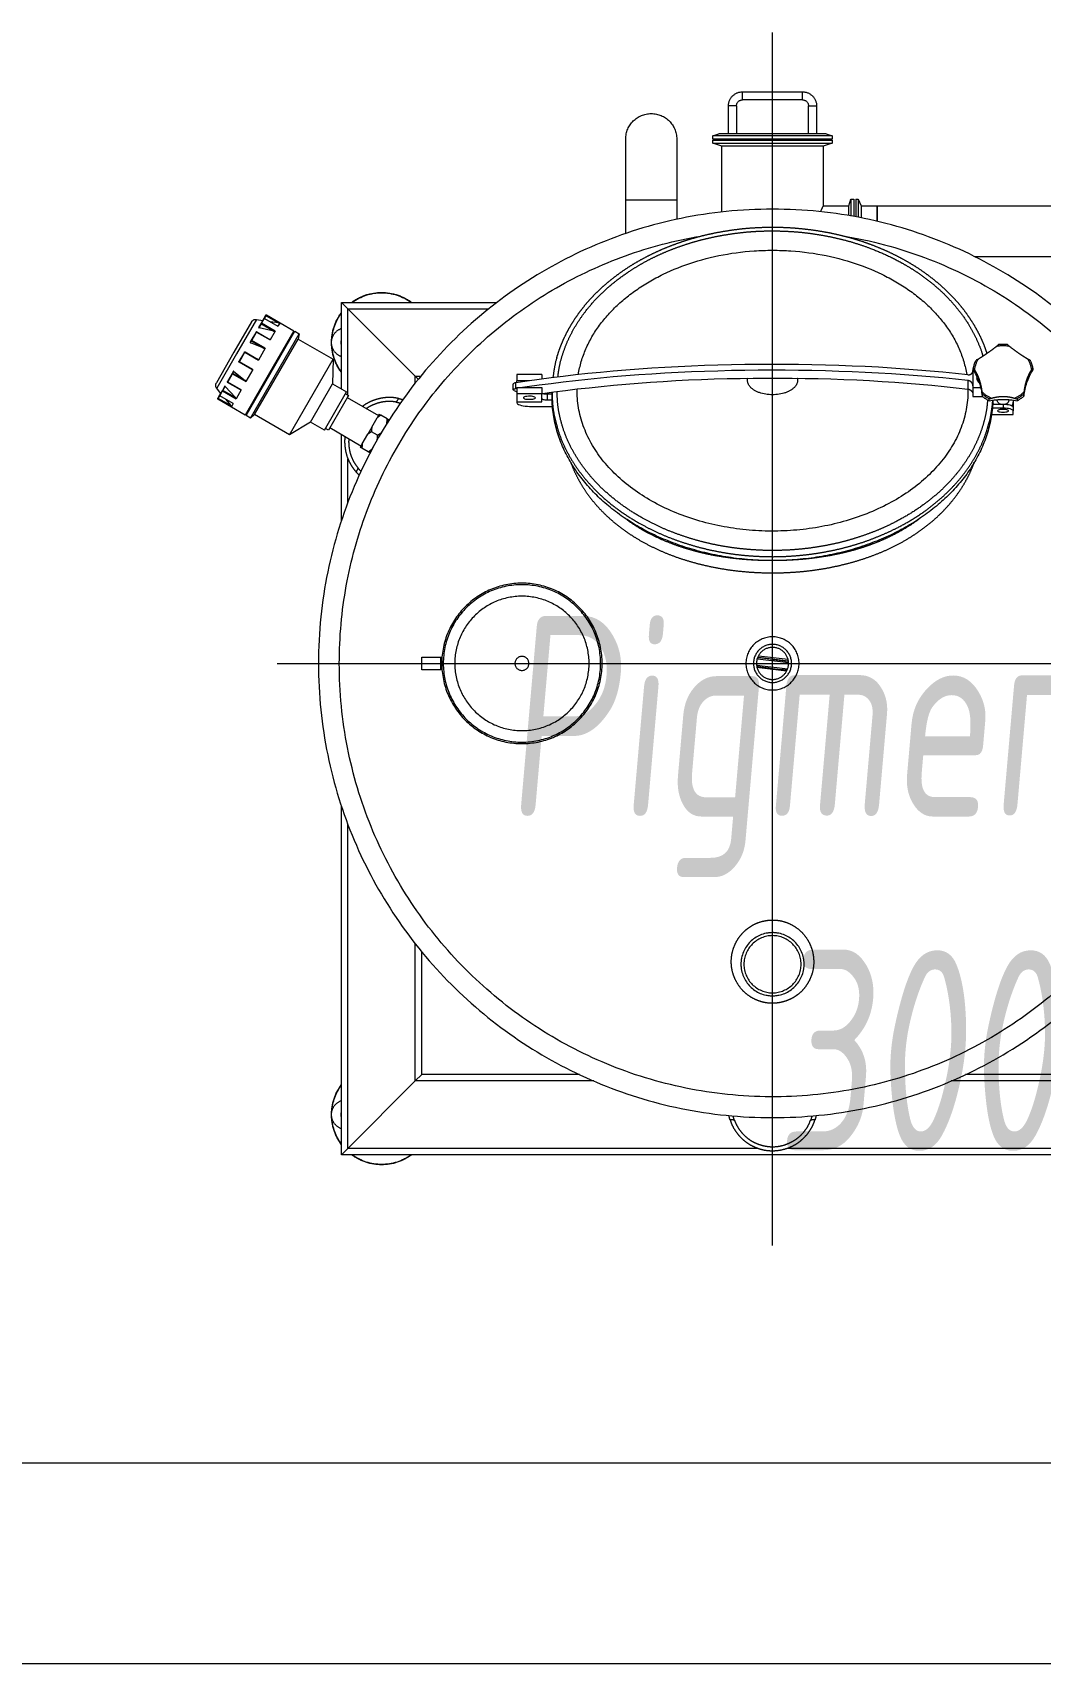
# Model space of a CAD drawing. Extents: x -681219 to -550379, y -242630 to -158199.
# Drawn here: x -640644 to -639638, y -208717 to -207090 of the extents above; entities that cross this region are included whole.
import ezdxf
from ezdxf.lldxf.tags import DXFTag

# ---------------------------------------------------------------- set-up
doc = ezdxf.new("R2010")
doc.units = 0
doc.header["$LTSCALE"] = 1000
doc.linetypes.add('DASHED2', pattern=[9.525, 6.35, -3.175])
doc.layers.get('0').update_dxf_attribs({"linetype": 'CONTINUOUS'})
for name, color, linetype, lineweight in [('famsun', 7, 'CONTINUOUS', 0), ('future', 4, 'DASHED2', 0), ('text1', 7, 'CONTINUOUS', 0)]:
    doc.layers.add(name, color=color, linetype=linetype, lineweight=lineweight)
doc.styles.add('ISOCP', font='isocp.shx', dxfattribs={"bigfont": 'gbcbig.shx'})
tags = doc.linetypes.add('CENTER2', pattern=[28.575, 19.05, -3.175, 3.175, -3.175]).pattern_tags.tags
tags[10:11] = [DXFTag(74, 4), DXFTag(75, 0), DXFTag(340, '0'), DXFTag(46, 0.0), DXFTag(50, 0.0), DXFTag(44, 0.0), DXFTag(45, 0.0)]
tags[8:9] = [DXFTag(74, 4), DXFTag(75, 0), DXFTag(340, '0'), DXFTag(46, 0.0), DXFTag(50, 0.0), DXFTag(44, 0.0), DXFTag(45, 0.0)]
tags[6:7] = [DXFTag(74, 4), DXFTag(75, 0), DXFTag(340, '0'), DXFTag(46, 0.0), DXFTag(50, 0.0), DXFTag(44, 0.0), DXFTag(45, 0.0)]
tags[4:5] = [DXFTag(74, 4), DXFTag(75, 0), DXFTag(340, '0'), DXFTag(46, 0.0), DXFTag(50, 0.0), DXFTag(44, 0.0), DXFTag(45, 0.0)]

# ---------------------------------------------------------------- blocks, each defined once
blk = doc.blocks.new('Coloring matter tank 300l-V')
at = {"color": 8, "linetype": 'CENTER2'}
for p, q in [((0, 580.4), (0, -629.1)), ((-494.1, 0), (886, 0))]:
    blk.add_line(p, q, dxfattribs=at)
for p, q in [((-430, 490), (-430, 142.5)), ((-430, 490), (-423.6, 483.6)), ((820, 490), (-430, 490)), ((-423.6, 483.6), (-430, 490)), ((-423.6, 483.6), (-356.4, 416.4)), ((-423.6, 483.6), (-423.6, 160.5)), ((-14.4, 483.6), (-423.6, 483.6)), ((813.6, 483.6), (14.4, 483.6)), ((-356.4, 416.4), (-350, 410)), ((-350, 410), (-356.4, 416.4)), ((-356.4, 416.4), (-356.4, 279.6)), ((-178.4, 416.4), (-356.4, 416.4)), ((-350, 410), (-350, 287.6)), ((-192.6, 410), (-350, 410)), ((746.4, 416.4), (178.4, 416.4)), ((345, 410), (192.6, 410)), ((-331, 6.4), (-350, 6.4)), ((-350, 6.4), (-350, -6.3)), ((-329.7, 6.4), (-331, 6.4)), ((-331, 6.4), (-331, -6.3)), ((-15.1, 2), (-15.9, 1.9)), ((-15.8, 2.9), (-14.1, 3.1)), ((14.1, 7.7), (-15.5, 4.2)), ((-12.7, 2.3), (-15.1, 2)), ((-14.1, 3.1), (-11.7, 3.5)), ((-10.2, 2.7), (-12.7, 2.3)), ((-11.7, 3.5), (-9, 3.8)), ((-7.4, 3), (-10.2, 2.7)), ((-9, 3.8), (-6.2, 4.2)), ((-4.6, 3.4), (-7.4, 3)), ((-6.2, 4.2), (-3.3, 4.5)), ((-1.7, 3.8), (-4.6, 3.4)), ((-3.3, 4.5), (-0.3, 4.9)), ((1.2, 4.1), (-1.7, 3.8)), ((-0.3, 4.9), (2.6, 5.3)), ((4.2, 4.5), (1.2, 4.1)), ((2.6, 5.3), (5.5, 5.6)), ((7, 4.8), (4.2, 4.5)), ((5.5, 5.6), (8.3, 5.9)), ((9.7, 5.1), (7, 4.8)), ((8.3, 5.9), (11, 6.2)), ((12.3, 5.4), (9.7, 5.1)), ((11, 6.2), (13.5, 6.5)), ((14.7, 5.6), (12.3, 5.4)), ((13.5, 6.5), (14.6, 6.6)), ((15, 5.6), (14.7, 5.6)), ((-350, -6.3), (-331, -6.3)), ((-331, -6.3), (-329.7, -6.3)), ((-15.3, -4.8), (-14.3, -4.6)), ((-13.1, -5.5), (-15, -5.8)), ((-14.9, -6), (-14.5, -6)), ((-14.5, -6), (-14, -6)), ((-14.3, -4.6), (-11.9, -4.3)), ((-14.1, -7.7), (15.5, -4.2)), ((15.5, -2.4), (-14, -6)), ((-10.6, -5.2), (-13.1, -5.5)), ((-11.9, -4.3), (-9.4, -4)), ((-8, -4.8), (-10.6, -5.2)), ((-9.4, -4), (-6.6, -3.6)), ((-5.2, -4.5), (-8, -4.8)), ((-6.6, -3.6), (-3.8, -3.2)), ((-2.3, -4.1), (-5.2, -4.5)), ((-3.8, -3.2), (-0.9, -2.9)), ((0.7, -3.7), (-2.3, -4.1)), ((-0.9, -2.9), (2, -2.5)), ((3.7, -3.4), (0.7, -3.7)), ((2, -2.5), (5, -2.2)), ((6.6, -3), (3.7, -3.4)), ((5, -2.2), (7.8, -1.9)), ((9.4, -2.7), (6.6, -3)), ((7.8, -1.9), (10.5, -1.6)), ((12.1, -2.4), (9.4, -2.7)), ((10.5, -1.6), (13.1, -1.3)), ((14.5, -2.2), (12.1, -2.4)), ((13.1, -1.3), (15.5, -1)), ((15.9, -2), (14.5, -2.2)), ((15.5, -1), (16, -1)), ((15.5, -2.4), (15.9, -2.3)), ((-430, -142.5), (-430, -228.1)), ((-423.6, -160.5), (-423.6, -204.1)), ((-403.5, -211), (-409.7, -214.6)), ((-401.8, -210), (-403.5, -211)), ((-403.5, -211), (-399.8, -213.6)), ((-401.8, -210), (-399.8, -213.6)), ((-410.6, -216.8), (-441.8, -234.8)), ((-409.3, -219.1), (-411.3, -215.5)), ((-409.3, -219.1), (-403.9, -228.5)), ((-400.5, -211.6), (-400.8, -211.8)), ((-394, -227.5), (-400.2, -231)), ((-394.4, -223), (-399.8, -213.6)), ((-394.4, -223), (-390.3, -230)), ((-394, -227.5), (-390.3, -230)), ((-482, -228.1), (-516.7, -248.1)), ((-460.9, -240.7), (-482, -228.1)), ((-482, -228.1), (-438.5, -303.4)), ((-447, -232.7), (-460.9, -240.7)), ((-460.9, -240.7), (-438.9, -278.8)), ((-447, -232.7), (-425, -270.8)), ((-443, -232.7), (-446, -234.4)), ((-423, -267.3), (-443, -232.7)), ((-400.2, -231), (-403.9, -228.5)), ((-399.8, -235.5), (-403.9, -228.5)), ((-399.8, -235.5), (-394.4, -244.9)), ((-384.5, -243.9), (-390.7, -247.5)), ((-384.9, -239.4), (-390.3, -230)), ((-384.9, -239.4), (-382.8, -243)), ((-383.8, -241.2), (-383.5, -241.1)), ((-526.1, -247.7), (-553.4, -263.5)), ((-553.2, -263.8), (-539.8, -256)), ((-540.6, -257.1), (-553, -264.3)), ((-538, -259.2), (-551.4, -266.9)), ((-538, -259.2), (-551.4, -267)), ((-545.7, -263.7), (-540.6, -257.1)), ((-538, -259.2), (-539.8, -256)), ((-501.9, -289.8), (-526.1, -247.7)), ((-520.9, -244.7), (-525.2, -247.2)), ((-525.2, -247.2), (-476.7, -331.3)), ((-524.2, -249), (-525.1, -249.5)), ((-516.7, -248.1), (-520.9, -244.7)), ((-520.9, -244.7), (-472.4, -328.8)), ((-516.7, -248.1), (-473.2, -323.4)), ((-424.3, -265.2), (-393.1, -247.2)), ((-390.7, -247.5), (-394.4, -244.9)), ((-392.3, -248.5), (-394.4, -244.9)), ((-392.3, -248.5), (-390.7, -247.5)), ((-255, -260), (-254.8, -259.4)), ((-255, -261), (-255, -260)), ((-254.8, -259.4), (-254.3, -258.8)), ((-254.3, -258.8), (-253.4, -258.3)), ((-253.4, -258.3), (-252.1, -257.8)), ((-252.1, -257.8), (-250.6, -257.3)), ((-250.6, -257.3), (-248.8, -256.9)), ((-248.8, -256.9), (-246.8, -256.6)), ((-246.8, -256.6), (-244.6, -256.4)), ((-244.6, -256.4), (-242.3, -256.2)), ((-242.3, -256.2), (-240, -256.2)), ((-240, -256.2), (-219.5, -256.2)), ((218.6, -248.1), (240, -248.1)), ((230, -254.6), (219.4, -254.6)), ((230, -258.2), (219.7, -258.2)), ((224.5, -252), (224.7, -251.6)), ((224.7, -252.4), (224.5, -252)), ((224.7, -251.6), (225.2, -251.3)), ((225.2, -252.7), (224.7, -252.4)), ((225.2, -251.3), (226.1, -251)), ((226.1, -253), (225.2, -252.7)), ((226.1, -251), (227.2, -250.8)), ((227.2, -253.2), (226.1, -253)), ((227.2, -250.8), (228.6, -250.6)), ((228.6, -253.4), (227.2, -253.2)), ((228.6, -250.6), (230, -250.6)), ((230, -253.4), (228.6, -253.4)), ((230, -250.6), (231.4, -250.6)), ((231.4, -253.4), (230, -253.4)), ((232, -254.5), (230, -254.6)), ((230, -258.2), (230, -254.6)), ((232, -258.1), (230, -258.2)), ((231.4, -250.6), (232.7, -250.8)), ((232.7, -253.2), (231.4, -253.4)), ((233.8, -254.4), (232, -254.5)), ((233.8, -258), (232, -258.1)), ((232.7, -250.8), (233.9, -251)), ((233.9, -253), (232.7, -253.2)), ((235.6, -254.1), (233.8, -254.4)), ((235.6, -257.8), (233.8, -258)), ((233.9, -251), (234.8, -251.3)), ((234.8, -252.7), (233.9, -253)), ((234.8, -251.3), (235.3, -251.6)), ((235.3, -252.4), (234.8, -252.7)), ((235.3, -251.6), (235.5, -252)), ((235.5, -252), (235.3, -252.4)), ((237.1, -253.8), (235.6, -254.1)), ((237.1, -257.4), (235.6, -257.8)), ((238.3, -253.4), (237.1, -253.8)), ((238.3, -257), (237.1, -257.4)), ((239.2, -253), (238.3, -253.4)), ((239.2, -256.6), (238.3, -257)), ((239.8, -252.5), (239.2, -253)), ((239.8, -256.1), (239.2, -256.6)), ((240, -252), (239.8, -252.5)), ((240, -255.6), (239.8, -256.1)), ((240, -248.1), (240, -252)), ((240, -255.6), (240, -252)), ((240, -262.6), (240, -255.6)), ((-550.6, -269.4), (-554.5, -274.4)), ((-534.7, -308.7), (-554.5, -274.4)), ((-553.4, -264.4), (-553.6, -264.2)), ((-553.4, -263.5), (-553.2, -263.8)), ((-551.6, -267.6), (-553.4, -264.4)), ((-553, -264.3), (-553.2, -263.8)), ((-553, -264.3), (-551.4, -266.9)), ((-548.9, -272.3), (-551.6, -267.6)), ((-551.4, -267), (-551.4, -266.9)), ((-551.4, -267), (-548.6, -271.7)), ((-548.8, -272.4), (-548.9, -272.3)), ((-546.5, -276.5), (-548.9, -272.3)), ((-548.7, -272.4), (-548.8, -272.4)), ((-548.8, -272.4), (-548.8, -272.4)), ((-548.6, -272.4), (-548.7, -272.4)), ((-548.6, -271.7), (-535.2, -264)), ((-548.3, -272.3), (-548.6, -271.7)), ((-548.5, -272.4), (-548.6, -272.4)), ((-548.4, -272.4), (-548.5, -272.4)), ((-548.5, -272.4), (-548.5, -272.4)), ((-548.3, -272.3), (-548.4, -272.4)), ((-535.9, -265.2), (-548.3, -272.3)), ((-548.3, -272.3), (-546, -276.3)), ((-546, -276.3), (-535.9, -265.2)), ((-530.7, -272.8), (-543.7, -280.3)), ((-530.1, -272.8), (-543.6, -280.5)), ((-530.1, -272.8), (-535.2, -264)), ((-438.9, -278.8), (-425, -270.8)), ((-430, -273.7), (-430, -360)), ((-426, -269.1), (-423, -267.3)), ((-423.6, -264.8), (-423.6, -266.3)), ((-423.6, -267.7), (-423.6, -353.6)), ((-258.6, -272.7), (-258.7, -273)), ((-258.7, -272.9), (-258.7, -278.7)), ((-258.7, -273), (-258.5, -273.3)), ((-258.4, -272.5), (-258.6, -272.7)), ((-258.5, -273.3), (-258.2, -273.5)), ((-257.9, -272.3), (-258.4, -272.5)), ((-258.2, -273.5), (-257.7, -273.7)), ((-257.9, -272.3), (-255, -271)), ((-257.7, -273.7), (-257, -273.9)), ((-257, -273.9), (-256.2, -274.1)), ((-256.2, -274.1), (-256.2, -279.9)), ((-255, -274.2), (-256.2, -274.1)), ((-255, -268.8), (-255, -261)), ((-255, -261), (-230, -261)), ((-230, -268.8), (-255, -268.8)), ((-255, -275.1), (-255, -268.8)), ((-255, -275.1), (-230, -275.1)), ((-244.7, -275.8), (-249.5, -275.1)), ((-248.5, -264.7), (-248.1, -264.4)), ((-248.5, -265.1), (-248.5, -264.7)), ((-248.1, -265.5), (-248.5, -265.1)), ((-248.1, -264.4), (-247.4, -264)), ((-247.4, -265.8), (-248.1, -265.5)), ((-247.4, -264), (-246.3, -263.7)), ((-246.3, -266.1), (-247.4, -265.8)), ((-246.3, -263.7), (-245.1, -263.5)), ((-245.1, -266.3), (-246.3, -266.1)), ((-245.1, -263.5), (-243.6, -263.4)), ((-243.6, -266.5), (-245.1, -266.3)), ((-232.9, -277.5), (-244.7, -275.8)), ((-243.6, -263.4), (-242.1, -263.4)), ((-242.1, -266.5), (-243.6, -266.5)), ((-242.1, -263.4), (-240.6, -263.5)), ((-240.6, -266.4), (-242.1, -266.5)), ((-240.6, -263.5), (-239.3, -263.6)), ((-239.3, -266.2), (-240.6, -266.4)), ((-239.3, -263.6), (-238.1, -263.9)), ((-238.1, -266), (-239.3, -266.2)), ((-238.1, -263.9), (-237.2, -264.2)), ((-237.2, -265.7), (-238.1, -266)), ((-237.2, -264.2), (-236.7, -264.5)), ((-236.7, -265.3), (-237.2, -265.7)), ((-236.7, -264.5), (-236.5, -264.9)), ((-236.5, -264.9), (-236.7, -265.3)), ((-230, -261), (-230, -268.8)), ((-229.9, -263.7), (-230, -263.9)), ((-230, -275.1), (-230, -268.8)), ((-230, -269), (-229.4, -269.1)), ((-229.6, -263.4), (-229.9, -263.7)), ((-229.2, -263.2), (-229.6, -263.4)), ((-229.4, -269.1), (-218.1, -270.7)), ((-228.5, -263), (-229.2, -263.2)), ((-227.8, -262.8), (-228.5, -263)), ((-226.9, -262.7), (-227.8, -262.8)), ((-226, -262.7), (-226.9, -262.7)), ((-225, -262.6), (-226, -262.7)), ((-219.9, -262.6), (-225, -262.6)), ((-225, -268.4), (-225, -262.6)), ((-220, -268.4), (-225, -268.4)), ((-220, -266.8), (-220, -270.4)), ((-218.1, -270.7), (-206.5, -272.2)), ((-206.5, -272.2), (-194.8, -273.7)), ((-194.8, -273.7), (-182.9, -275)), ((-182.9, -275), (-170.9, -276.3)), ((-170.9, -276.3), (-158.8, -277.5)), ((159, -277.4), (171.1, -276.3)), ((171.1, -276.3), (183.1, -275)), ((183.1, -275), (195, -273.6)), ((195, -282.1), (195, -273.6)), ((200, -266.3), (209.6, -266.3)), ((200, -274.8), (200, -266.3)), ((207.7, -274.8), (200, -274.8)), ((200, -276.7), (200, -274.8)), ((209.1, -268.8), (209.1, -266.7)), ((216, -261.9), (216, -264)), ((244, -264), (244, -261.9)), ((250.9, -266.7), (250.9, -268.8)), ((-537.4, -310.3), (-554.9, -279.9)), ((-543.8, -280.8), (-543.9, -280.8)), ((-543.9, -280.8), (-543.9, -280.9)), ((-543.9, -280.9), (-543.9, -281)), ((-539.1, -289.2), (-543.9, -281)), ((-543.9, -281), (-543.9, -281)), ((-543.7, -280.6), (-543.8, -280.7)), ((-543.8, -280.7), (-543.8, -280.8)), ((-543.6, -280.5), (-543.7, -280.3)), ((-543.6, -280.5), (-543.7, -280.6)), ((-543.7, -280.6), (-543.7, -280.6)), ((-543.6, -280.5), (-538.8, -288.8)), ((-539.1, -289.1), (-539.2, -289.1)), ((-539.2, -289.1), (-539.1, -289.2)), ((-539, -288.9), (-539.1, -289)), ((-539.1, -289), (-539.1, -289)), ((-539.1, -289), (-539.1, -289.1)), ((-538, -291.2), (-539.1, -289.2)), ((-538.9, -288.8), (-539, -288.9)), ((-539, -288.9), (-539, -288.9)), ((-538.8, -288.8), (-538.9, -288.8)), ((-538.8, -288.8), (-525.4, -281)), ((-538.5, -289.3), (-538.8, -288.8)), ((-526.1, -282.2), (-538.5, -289.3)), ((-538.5, -289.3), (-537.4, -291.3)), ((-537.4, -291.3), (-526.1, -282.2)), ((-518.5, -293), (-525.4, -281)), ((-477.6, -331.8), (-501.9, -289.8)), ((-438.5, -303.4), (-438.9, -278.8)), ((-423.6, -353.6), (-356.4, -286.4)), ((-356.4, -279.6), (-356.4, -286.4)), ((-356.4, -286.4), (-353.4, -283.4)), ((-353.4, -283.4), (-356.4, -286.4)), ((-356.4, -286.4), (-351, -286.4)), ((-258.7, -278.8), (-258.7, -278.7)), ((-258.5, -279), (-258.7, -278.8)), ((-258.2, -279.3), (-258.5, -279)), ((-257.7, -279.5), (-258.2, -279.3)), ((-257, -279.7), (-257.7, -279.5)), ((-256.2, -279.9), (-257, -279.7)), ((-244.7, -281.6), (-256.2, -279.9)), ((-255, -280), (-255, -281.9)), ((-242.9, -281.9), (-255, -281.9)), ((-255, -288.1), (-255, -281.9)), ((-230, -288.1), (-255, -288.1)), ((-232.9, -283.3), (-244.7, -281.6)), ((-220.9, -279), (-232.9, -277.5)), ((-220.9, -284.8), (-232.9, -283.3)), ((-230, -288.1), (-230, -283.6)), ((-208.8, -280.5), (-220.9, -279)), ((-208.8, -286.3), (-220.9, -284.8)), ((-196.6, -281.9), (-208.8, -280.5)), ((-196.6, -287.7), (-208.8, -286.3)), ((-184.2, -283.3), (-196.6, -281.9)), ((-184.2, -289.1), (-196.6, -287.7)), ((-171.6, -284.5), (-184.2, -283.3)), ((-171.6, -290.3), (-184.2, -289.1)), ((-159, -285.7), (-171.6, -284.5)), ((-159, -291.5), (-171.6, -290.3)), ((-146.2, -286.7), (-159, -285.7)), ((-146.2, -292.5), (-159, -291.5)), ((-158.8, -277.5), (-146.5, -278.6)), ((-146.5, -278.6), (-134.1, -279.6)), ((-133.3, -287.7), (-146.2, -286.7)), ((-133.3, -293.5), (-146.2, -292.5)), ((-134.1, -279.6), (-121.7, -280.5)), ((-120.4, -288.6), (-133.3, -287.7)), ((-121.7, -280.5), (-109.1, -281.3)), ((-107.3, -289.4), (-120.4, -288.6)), ((-109.1, -281.3), (-96.4, -282)), ((-94.2, -290.1), (-107.3, -289.4)), ((-96.4, -282), (-83.7, -282.7)), ((-81, -290.7), (-94.2, -290.1)), ((-83.7, -282.7), (-70.9, -283.2)), ((-67.7, -291.2), (-81, -290.7)), ((-70.9, -283.2), (-58.1, -283.7)), ((-54.4, -291.6), (-67.7, -291.2)), ((-58.1, -283.7), (-45.2, -284.1)), ((-41, -292), (-54.4, -291.6)), ((-45.2, -284.1), (-32.3, -284.3)), ((-27.7, -292.2), (-41, -292)), ((-32.3, -284.3), (-19.3, -284.5)), ((-14.3, -292.3), (-27.7, -292.2)), ((-19.3, -284.5), (-6.4, -284.6)), ((-0.9, -292.4), (-14.3, -292.3)), ((-6.4, -284.6), (6.6, -284.6)), ((12.6, -292.4), (-0.9, -292.4)), ((6.6, -284.6), (19.6, -284.5)), ((26, -292.2), (12.6, -292.4)), ((19.6, -284.5), (32.5, -284.3)), ((39.3, -292), (26, -292.2)), ((32.5, -284.3), (45.4, -284.1)), ((52.7, -291.7), (39.3, -292)), ((45.4, -284.1), (58.3, -283.7)), ((66, -291.3), (52.7, -291.7)), ((58.3, -283.7), (71.2, -283.2)), ((79.3, -290.8), (66, -291.3)), ((71.2, -283.2), (84, -282.7)), ((92.5, -290.2), (79.3, -290.8)), ((84, -282.7), (96.7, -282)), ((105.6, -289.5), (92.5, -290.2)), ((96.7, -282), (109.3, -281.3)), ((118.7, -288.7), (105.6, -289.5)), ((109.3, -281.3), (121.9, -280.5)), ((131.7, -287.8), (118.7, -288.7)), ((121.9, -280.5), (134.4, -279.5)), ((144.6, -286.9), (131.7, -287.8)), ((144.6, -292.6), (131.7, -293.6)), ((134.4, -279.5), (146.7, -278.5)), ((157.4, -285.8), (144.6, -286.9)), ((157.4, -291.6), (144.6, -292.6)), ((146.7, -278.5), (159, -277.4)), ((170, -284.7), (157.4, -285.8)), ((170, -290.5), (157.4, -291.6)), ((182.6, -283.4), (170, -284.7)), ((182.6, -289.2), (170, -290.5)), ((195, -282.1), (182.6, -283.4)), ((195, -287.9), (182.6, -289.2)), ((200, -292.2), (200, -276.7)), ((200, -294.1), (200, -292.2)), ((200.4, -292.5), (200.4, -294.6)), ((206.1, -280.4), (205.9, -280.2)), ((259.6, -294.6), (259.6, -292.5)), ((-514.8, -343), (-534.7, -308.7)), ((-526.9, -310.5), (-532.3, -301)), ((-519.6, -293.2), (-532.1, -300.4)), ((-531.9, -300.7), (-532.1, -300.4)), ((-518.5, -293), (-531.9, -300.7)), ((-531.9, -300.7), (-526.4, -310.3)), ((-526.4, -310.3), (-513, -302.5)), ((-526.2, -310.6), (-513.7, -303.4)), ((-506.1, -314.5), (-513, -302.5)), ((-473.2, -323.4), (-438.5, -303.4)), ((-120.4, -294.4), (-133.3, -293.5)), ((-107.3, -295.2), (-120.4, -294.4)), ((-94.2, -295.9), (-107.3, -295.2)), ((-81, -296.5), (-94.2, -295.9)), ((-67.7, -297), (-81, -296.5)), ((-54.4, -297.4), (-67.7, -297)), ((-41, -297.8), (-54.4, -297.4)), ((-27.7, -298), (-41, -297.8)), ((-14.3, -298.1), (-27.7, -298)), ((-0.9, -298.2), (-14.3, -298.1)), ((12.6, -298.2), (-0.9, -298.2)), ((26, -298), (12.6, -298.2)), ((39.3, -297.8), (26, -298)), ((52.7, -297.5), (39.3, -297.8)), ((66, -297.1), (52.7, -297.5)), ((79.3, -296.5), (66, -297.1)), ((92.5, -296), (79.3, -296.5)), ((105.6, -295.3), (92.5, -296)), ((118.7, -294.5), (105.6, -295.3)), ((131.7, -293.6), (118.7, -294.5)), ((200.4, -294.1), (200, -294.1)), ((-519.9, -340.6), (-537.4, -310.3)), ((-526.2, -310.6), (-526.4, -310.3)), ((-520, -322.3), (-521.2, -320.3)), ((-507.5, -314.5), (-520.9, -319.7)), ((-520.9, -319.7), (-519.8, -321.7)), ((-519.9, -322.4), (-520, -322.3)), ((-520, -322.3), (-520, -322.3)), ((-515.3, -330.5), (-520, -322.3)), ((-519.8, -322.4), (-519.9, -322.4)), ((-519.9, -322.4), (-519.9, -322.4)), ((-519.8, -321.7), (-507.5, -314.5)), ((-519.5, -322.2), (-519.8, -321.7)), ((-519.7, -322.4), (-519.8, -322.4)), ((-519.6, -322.3), (-519.7, -322.4)), ((-519.5, -322.2), (-519.6, -322.3)), ((-519.6, -322.3), (-519.6, -322.3)), ((-506.1, -314.5), (-519.5, -322.2)), ((-519.5, -322.2), (-514.7, -330.5)), ((-514.7, -330.5), (-501.3, -322.7)), ((-514.6, -330.7), (-501.6, -323.2)), ((-496.2, -331.5), (-501.3, -322.7)), ((-472.4, -328.8), (-473.2, -323.4)), ((-515.2, -330.6), (-515.3, -330.5)), ((-515.3, -330.5), (-515.3, -330.5)), ((-515.1, -330.6), (-515.2, -330.6)), ((-515, -330.6), (-515.1, -330.6)), ((-515.1, -330.6), (-515.1, -330.6)), ((-514.9, -330.6), (-515, -330.6)), ((-514.8, -330.5), (-514.9, -330.6)), ((-514.7, -330.5), (-514.8, -330.5)), ((-514.6, -330.7), (-514.7, -330.5)), ((-510.3, -339.2), (-512.7, -335)), ((-497.7, -331.5), (-512.3, -334.7)), ((-512.3, -334.7), (-510, -338.7)), ((-510.2, -338.8), (-510.3, -338.9)), ((-510.3, -338.9), (-510.3, -339)), ((-510.3, -339), (-510.3, -339)), ((-510.3, -339), (-510.3, -339.1)), ((-510.3, -339.1), (-510.3, -339.2)), ((-507.6, -343.9), (-510.3, -339.2)), ((-510.1, -338.7), (-510.2, -338.8)), ((-510.2, -338.8), (-510.2, -338.8)), ((-510, -338.7), (-510.1, -338.7)), ((-510, -338.7), (-497.7, -331.5)), ((-509.7, -339.3), (-510, -338.7)), ((-496.2, -331.5), (-509.7, -339.3)), ((-509.7, -339.3), (-506.9, -344)), ((-506.9, -344.1), (-493.5, -336.3)), ((-506.9, -344), (-493.5, -336.3)), ((-505.3, -346.7), (-493, -339.6)), ((-491.6, -339.5), (-505, -347.2)), ((-504.9, -347.5), (-477.6, -331.8)), ((-493, -339.6), (-501.2, -340.8)), ((-491.6, -339.5), (-493.5, -336.3)), ((-478.6, -330), (-477.7, -329.5)), ((-476.7, -331.3), (-472.4, -328.8)), ((-514.8, -343), (-508.6, -342.1)), ((-505.7, -347.1), (-507.6, -343.9)), ((-506.9, -344.1), (-506.9, -344)), ((-506.9, -344.1), (-505.3, -346.7)), ((-505.6, -347.3), (-505.7, -347.1)), ((-505, -347.2), (-505.3, -346.7)), ((-505, -347.2), (-504.9, -347.5)), ((-430, -360), (-423.6, -353.6)), ((-423.6, -353.6), (-430, -360)), ((-423.6, -353.6), (-283.2, -353.6)), ((-430, -360), (-275, -360)), ((539.5, -405.6), (201.7, -405.6)), ((-146.4, -428.7), (-146.4, -462.5)), ((-95.6, -462.5), (-95.6, -442.8)), ((-50.5, -450.2), (-50.5, -516)), ((76, -446.6), (76, -456.4)), ((78, -463), (78, -446.2)), ((81, -463), (81, -445.7)), ((83, -463), (83, -445.3)), ((85.5, -463), (85.5, -444.9)), ((88.5, -456.4), (88.5, -444.3)), ((104.5, -441.8), (104.5, -440.8)), ((104.5, -440.8), (104.5, -456.4)), ((104.5, -456.4), (104.5, -441.8)), ((-146.4, -462.5), (-146.4, -523)), ((-146.4, -462.5), (-95.6, -462.5)), ((-95.6, -523), (-95.6, -462.5)), ((50.5, -516), (50.5, -456.3)), ((50.5, -456.4), (76, -456.4)), ((76, -456.4), (78, -463)), ((78, -463), (81, -463)), ((83, -463), (85.5, -463)), ((85.5, -463), (88.5, -456.4)), ((88.5, -456.4), (104.5, -456.4)), ((104.5, -456.4), (539.5, -456.4)), ((-50.5, -516), (-59.5, -519)), ((-59.5, -519), (-59.5, -522)), ((-59.5, -519), (0, -519)), ((50.5, -516), (-50.5, -516)), ((0, -519), (59.5, -519)), ((59.5, -519), (50.5, -516)), ((59.5, -522), (59.5, -519)), ((-59.5, -522), (0, -522)), ((-59.5, -523), (-59.5, -526)), ((59.5, -523), (-59.5, -523)), ((-59.5, -526), (-53.5, -528)), ((59.5, -526), (-59.5, -526)), ((53.5, -528), (-53.5, -528)), ((-44, -528), (-44, -556)), ((-41.2, -522), (-41.2, -523)), ((-36, -556), (-36, -528)), ((0, -522), (59.5, -522)), ((36, -528), (36, -556)), ((41.2, -523), (41.2, -522)), ((44, -556), (44, -528)), ((53.5, -528), (59.5, -526)), ((59.5, -526), (59.5, -523)), ((-36, -556), (-44, -556)), ((30, -562), (-30, -562)), ((-30, -562), (-30, -570)), ((30, -562), (30, -570)), ((36, -556), (44, -556)), ((-30, -570), (30, -570))]:
    blk.add_line(p, q)
for centre, radius in [((0, 0), 453), ((0, 300), 31.5), ((0, 300), 28.5), ((-250, 0), 80), ((-250, 0), 78.5), ((-250, 0), 67), ((0, 0), 26.5), ((0, 0), 19), ((-250, 0), 7), ((0, 0), 16)]:
    blk.add_circle(centre, radius)
for centre, radius, start, end in [((-390, 450), 50, 53.1301, 126.8699), ((-390, 450), 49.7, 53.5377, 126.4623), ((-390, 450), 50, 143.1301, 180), ((-390, 450), 49.7, 143.5377, 176.1511), ((-425, 450), 15, 109.4712, 250.5288), ((0, 0), 457, 94.7741, 95.3227), ((0, 441.5), 40.5, 159.9056, 166.0082), ((0, 0), 457, 84.6773, 85.2259), ((0, 441.5), 40.5, 13.9918, 20.0944), ((-390, 450), 50, 180, 216.8699), ((-390, 450), 49.7, 183.8489, 216.4623), ((-425, 450), 5.5, 155.38, 204.62), ((0, 441.5), 44.5, 162.3, 167.7958), ((0, 441.5), 44.5, 12.2042, 17.7), ((0, 0), 432.2, 279.3483, 180), ((0, 0), 432.2, 180, 260.4778), ((-382.4, -220.7), 44.5, 132.2042, 137.7), ((0, 0), 457, 204.6773, 205.2259), ((-382.4, -220.7), 40.5, 133.9918, 140.0944), ((-382.4, -220.7), 40.5, 279.9056, 286.0082), ((230, -261.6), 10, 159.8252, 185.703), ((229.8, -263.8), 5.85, 106.6058, 173.2401), ((230.2, -263.8), 5.84, 6.6774, 74.754), ((230, -261.6), 10, 354.297, 28.6579), ((-550.5, -277.4), 5, 142.0603, 210), ((-553.1, -263.9), 0.5, 120, 210), ((-553, -264.2), 0.498, 119.8153, 209.8141), ((-553.6, -263.4), 1.06, 279.2521, 306.6433), ((-551.2, -267.4), 0.5, 120, 210), ((-551.2, -267.4), 0.481, 117.6318, 207.4177), ((-548.4, -272.2), 0.459, 114.469, 203.1127), ((0, 0), 457, 214.7741, 215.3227), ((-382.4, -220.7), 44.5, 282.3, 287.7958), ((-225.5, -279.5), 11.1, 87.2048, 110.3982), ((148.1, -260.5), 61.3, 328.6139, 354.2021), ((229.6, -290.6), 28.5, 113.3634, 136.7579), ((148.7, -262.7), 60.7, 352.1009, 354.2523), ((229.6, -288.6), 30, 116.991, 133.1303), ((229.6, -290.7), 30, 116.991, 133.1303), ((230, -196.1), 67.2, 257.9724, 282.0276), ((230, -198.4), 67, 257.9648, 259.9792), ((230, -198.4), 67, 280.0208, 282.0352), ((230.4, -290.6), 28.5, 43.2421, 66.6366), ((230.4, -288.6), 30, 46.8697, 63.009), ((230.4, -290.7), 30, 46.8697, 63.009), ((311.9, -260.5), 61.3, 185.7979, 211.3861), ((311.3, -262.7), 60.7, 185.7477, 187.8991), ((-543.4, -280.8), 0.5, 120, 210), ((-538.7, -288.9), 0.482, 212.4442, 302.2515), ((-390, -320), 50, 143.1301, 180), ((-390, -320), 49.7, 143.5377, 176.1511), ((147.3, -262.2), 62.2, 328.6774, 330.7942), ((228.4, -289.5), 26.9, 186.4336, 210.7504), ((209.7, -284.5), 5.7, 126.9957, 190.5119), ((231.6, -289.5), 26.9, 329.2496, 353.5664), ((312.7, -262.2), 62.2, 209.2058, 211.3226), ((-531.9, -300.8), 0.5, 120, 210), ((-531.4, -301.8), 1.15, 113.8498, 139.086), ((-425, -320), 15, 109.4712, 250.5288), ((228.3, -289.5), 28.3, 190.2023, 206.9816), ((177.4, -363.3), 66.1, 65.1338, 67.1665), ((282.6, -363.3), 66.1, 112.8335, 114.8662), ((231.7, -289.5), 28.3, 333.0184, 349.7977), ((-527.1, -309.3), 1.15, 280.914, 306.1502), ((-526.4, -310.2), 0.5, 210, 300), ((-519.6, -322.1), 0.482, 117.7485, 207.5558), ((-390, -320), 50, 180, 216.8699), ((-390, -320), 49.7, 183.8489, 216.4623), ((-425, -320), 5.5, 155.38, 204.62), ((230, -287.6), 29.5, 258.5708, 281.4292), ((178.8, -361.3), 63.7, 42.5415, 44.6263), ((230, -287.5), 31, 262.1162, 277.8838), ((281.2, -361.3), 63.7, 135.3737, 137.4585), ((-515.5, -338.1), 5, 210, 277.9397), ((-514.9, -330.2), 0.5, 210, 300), ((-509.9, -338.9), 0.459, 216.8873, 305.531), ((-507.1, -343.6), 0.5, 210, 300), ((-507.2, -343.6), 0.481, 212.5823, 302.3682), ((-504.9, -347.7), 1.06, 113.3567, 140.7479), ((-505.3, -346.8), 0.498, 210.1859, 300.1847), ((-505.1, -347.1), 0.5, 210, 300), ((-390, -320), 50, 233.1301, 306.8699), ((-390, -320), 49.7, 233.5377, 306.4623), ((-121, -523), 25.4, 180, 0), ((-30, -556), 14, 180, 270), ((-30, -556), 6, 180, 270), ((30, -556), 6, 270, 0), ((30, -556), 14, 270, 0)]:
    blk.add_arc(centre, radius, start, end)
for centre, major_axis, ratio, start_param, end_param in [((0, -266.8), (220, 0), 0.746397, 0.025586, 3.141585), ((0, -272), (195, 0), 0.718253, 0, 3.15328), ((0, -282.4), (25, 0), 0.579555, 0, 3.287713), ((0, -272), (195, 0), 0.718253, 6.27236, 6.283185), ((0, -272), (195, 0), 0.718253, 3.25649, 6.168288), ((0, -282.4), (25, 0), 0.579555, 6.137065, 6.283185)]:
    blk.add_ellipse(centre, major_axis=major_axis, ratio=ratio, start_param=start_param, end_param=end_param)
for points, knots in [([(-42.4, 455), (-41.8, 456.7), (-40.7, 459.9), (-38.2, 464.6), (-35.1, 469), (-31.5, 473.1), (-27.4, 476.7), (-22.9, 479.8), (-18.1, 482.2), (-13.3, 484.1), (-7.7, 485.5), (-1.3, 486.2), (5.7, 485.8), (12.3, 484.4), (18.5, 482.2), (24.3, 479), (29.6, 474.9), (34.3, 470.1), (38, 464.9), (40.7, 459.9), (41.8, 456.6), (42.4, 455)], [0, 0, 0, 0, 0.049353, 0.098843, 0.148169, 0.197777, 0.247564, 0.297129, 0.341503, 0.386046, 0.430396, 0.489533, 0.548668, 0.604928, 0.661203, 0.718926, 0.776672, 0.839264, 0.901884, 0.950939, 1, 1, 1, 1]), ([(-38, 455.4), (-37.5, 456.9), (-36.3, 459.7), (-33.9, 463.8), (-31, 467.7), (-27.6, 471.3), (-23.7, 474.5), (-19.6, 477.1), (-15.2, 479.1), (-10.8, 480.6), (-5.7, 481.7), (0.1, 482.2), (6.3, 481.7), (12.3, 480.2), (17.9, 478), (23, 475), (27.8, 471.2), (32, 466.6), (35.6, 461.3), (37.2, 457.4), (38, 455.4)], [0, 0, 0, 0, 0.05049, 0.101121, 0.151583, 0.202337, 0.253274, 0.303985, 0.349388, 0.394964, 0.440344, 0.501065, 0.561786, 0.619951, 0.678133, 0.738229, 0.798349, 0.863863, 0.929406, 1, 1, 1, 1]), ([(-26.2, 265.4), (-27.5, 266.6), (-30.2, 269.1), (-33.9, 273.7), (-37.2, 279.3), (-39.7, 285.9), (-41.1, 292.8), (-41.3, 300), (-40.2, 307.2), (-37.9, 314.1), (-34.4, 320.5), (-30, 326.2), (-24.6, 330.9), (-18.6, 334.7), (-12.1, 337.3), (-5.3, 338.8), (1.6, 339.1), (8.4, 338.2), (14.9, 336.3), (20.1, 333.8), (24.2, 331.1), (28.1, 328), (32.2, 323.6), (36.1, 317.7), (39, 311.3), (40.8, 304.5), (41.3, 297.4), (40.7, 290.3), (38.9, 283.3), (35.9, 276.7), (31.7, 270.7), (26.7, 265.6), (20.8, 261.4), (14.4, 258.3), (7.6, 256.4), (0.8, 255.7), (-5.9, 256.2), (-12.4, 257.7), (-18.6, 260.2), (-23.1, 263), (-25.5, 264.9), (-26.2, 265.4)], [0, 0, 0, 0, 0.020979, 0.041961, 0.06911, 0.096262, 0.124322, 0.152381, 0.180726, 0.209067, 0.237029, 0.264986, 0.292159, 0.319328, 0.345675, 0.37202, 0.397798, 0.423577, 0.449199, 0.474824, 0.489803, 0.504782, 0.531946, 0.559114, 0.586309, 0.613508, 0.641314, 0.669122, 0.697425, 0.725726, 0.753913, 0.782094, 0.809437, 0.836773, 0.862894, 0.889011, 0.914246, 0.939484, 0.964697, 0.989915, 1, 1, 1, 1]), ([(-14.8, -6.2), (-14.6, -6.1), (-14.4, -6), (-14.1, -6), (-14, -6)], [0, 0, 0, 0, 0.5591116, 1, 1, 1, 1]), ([(-201.2, -200.5), (-200.7, -199.1), (-199.2, -194.8), (-196, -188), (-191.9, -180.1), (-187.1, -172.5), (-182, -165.3), (-176.3, -158.4), (-170.3, -151.9), (-163.9, -145.7), (-157.2, -139.9), (-150.2, -134.4), (-142.9, -129.3), (-134.6, -124), (-125.2, -118.7), (-114.6, -113.5), (-103.7, -108.9), (-92.6, -104.8), (-81.2, -101.3), (-69, -98.1), (-55.9, -95.3), (-41.9, -93), (-27.7, -91.4), (-13.5, -90.5), (-0.1, -90.2), (12.5, -90.5), (24.3, -91.2), (36, -92.3), (47.7, -93.9), (59.4, -96), (70.9, -98.6), (82.3, -101.6), (93.6, -105.2), (104.6, -109.3), (115.5, -113.9), (126.1, -119.2), (135.5, -124.5), (143.8, -129.9), (151, -135), (158, -140.5), (165.3, -146.9), (173, -154.6), (180.7, -163.6), (187.1, -172.4), (192.3, -180.8), (196.4, -188.7), (199.4, -195.3), (200.8, -199.4), (201.2, -200.6)], [0, 0, 0, 0, 0.009676, 0.027984, 0.046436, 0.064675, 0.08327, 0.101565, 0.120112, 0.138261, 0.156953, 0.175131, 0.193766, 0.211791, 0.23639, 0.260733, 0.284724, 0.309518, 0.333868, 0.357797, 0.386921, 0.415593, 0.444389, 0.473054, 0.501419, 0.524945, 0.548505, 0.572229, 0.596092, 0.619996, 0.644518, 0.668343, 0.692514, 0.717035, 0.74101, 0.765448, 0.790271, 0.808261, 0.826853, 0.844871, 0.863391, 0.887761, 0.912301, 0.936848, 0.955043, 0.973449, 0.991763, 1, 1, 1, 1]), ([(-215.7, -239.1), (-215.2, -237), (-213.6, -230.6), (-209.7, -220.6), (-204.2, -209.1), (-197.6, -198.3), (-190.2, -187.9), (-182.9, -179.3), (-176.4, -172.5), (-168.9, -165.3), (-158.9, -156.9), (-146.1, -147.7), (-133.6, -140.1), (-122, -134), (-111.5, -129), (-100.6, -124.6), (-89.4, -120.6), (-78, -117.1), (-66.2, -114), (-54.3, -111.5), (-42.7, -109.5), (-31.7, -108.1), (-21.1, -107.2), (-10.4, -106.6), (0.3, -106.4), (11.1, -106.6), (22, -107.3), (32.9, -108.3), (43.5, -109.7), (54, -111.5), (64.3, -113.6), (74.5, -116.1), (84.7, -119.1), (94.8, -122.4), (104.8, -126.3), (114.7, -130.5), (126.1, -136), (138.9, -143.1), (150.4, -150.7), (159.3, -157.3), (165.8, -162.7), (172, -168.3), (178.8, -174.9), (185.7, -182.5), (192.8, -191.4), (199.3, -200.9), (204.9, -210.6), (209.6, -220.5), (213, -229.2), (214.6, -234.8), (215.2, -237)], [0, 0, 0, 0, 0.012284, 0.03735, 0.060747, 0.084317, 0.108391, 0.13262, 0.146969, 0.161319, 0.190219, 0.219705, 0.249366, 0.270772, 0.292179, 0.313794, 0.335409, 0.357629, 0.379849, 0.402256, 0.424662, 0.444088, 0.463513, 0.48305, 0.502587, 0.522468, 0.54235, 0.56235, 0.58235, 0.601531, 0.620711, 0.640009, 0.659306, 0.678994, 0.698682, 0.718521, 0.73836, 0.768697, 0.799207, 0.814767, 0.830326, 0.846007, 0.861687, 0.88277, 0.903947, 0.925443, 0.94706, 0.967087, 0.98723, 1, 1, 1, 1]), ([(214.6, -262.7), (214.3, -259.6), (213.7, -253.2), (211.7, -243.6), (208.8, -233.6), (205.1, -223.9), (200.5, -214.2), (195.1, -204.9), (188.9, -195.8), (182, -187), (175.2, -179.6), (168.8, -173.2), (162.8, -167.9), (156.6, -162.8), (148, -156.3), (136.6, -148.7), (124, -141.7), (112.9, -136.3), (103.5, -132.2), (93.9, -128.6), (84.1, -125.3), (74, -122.3), (63.8, -119.7), (53.4, -117.6), (43, -115.8), (32.6, -114.4), (22.2, -113.4), (11.7, -112.8), (1.2, -112.6), (-9.4, -112.7), (-20.1, -113.3), (-30.8, -114.2), (-41.7, -115.6), (-52.8, -117.4), (-64, -119.8), (-75.2, -122.6), (-86.4, -126), (-97.5, -129.9), (-108.5, -134.3), (-119.3, -139.3), (-130.8, -145.4), (-142.8, -152.7), (-155.3, -161.6), (-165.1, -169.8), (-172.6, -176.9), (-179, -183.6), (-185.9, -191.8), (-193.1, -201.7), (-199.5, -212.3), (-205, -223.4), (-209.3, -234.9), (-212.5, -246.9), (-214.6, -259), (-214.8, -267.1), (-215, -271.1)], [0, 0, 0, 0, 0.015996, 0.03391, 0.051943, 0.070331, 0.088834, 0.107788, 0.126848, 0.146214, 0.165672, 0.179388, 0.193103, 0.206924, 0.220744, 0.248973, 0.277379, 0.294816, 0.312255, 0.329823, 0.347391, 0.365338, 0.383284, 0.401347, 0.419411, 0.437127, 0.454844, 0.472662, 0.49048, 0.508613, 0.526745, 0.544986, 0.563226, 0.582752, 0.602278, 0.621953, 0.641627, 0.661814, 0.682001, 0.702392, 0.722782, 0.748801, 0.77496, 0.801607, 0.815032, 0.828456, 0.849526, 0.870719, 0.892334, 0.914115, 0.935464, 0.957002, 0.979177, 1, 1, 1, 1]), ([(148.8, -146.1), (146.7, -144.4), (141.5, -140.4), (133.4, -135.3), (124.7, -130.3), (116.3, -126), (107.6, -122.1), (100.2, -119.2), (94.1, -117), (89.1, -115.3), (84, -113.8), (79, -112.4), (74.4, -111.2), (68.6, -109.8), (61.4, -108.2), (52.8, -106.7), (44.2, -105.4), (35.5, -104.3), (26.8, -103.5), (18.1, -103), (9.5, -102.6), (0.3, -102.5), (-9.3, -102.6), (-19.3, -103), (-29.4, -103.7), (-39.3, -104.7), (-49.2, -106.1), (-59, -107.7), (-68.9, -109.8), (-79.7, -112.5), (-90.7, -115.8), (-101.8, -119.8), (-112.2, -124.1), (-122.3, -129), (-131.2, -133.9), (-139.1, -138.9), (-144.4, -142.5), (-147.2, -144.8), (-147.8, -145.3)], [0, 0, 0, 0, 0.0266513, 0.0630863, 0.0930018, 0.1237758, 0.1536325, 0.1844935, 0.2008087, 0.2156629, 0.2356658, 0.2513984, 0.2658846, 0.2810852, 0.3085073, 0.3360586, 0.3635157, 0.3908597, 0.4187486, 0.4453441, 0.4727784, 0.4997708, 0.5309579, 0.5622881, 0.5937605, 0.6251952, 0.6565548, 0.687926, 0.7193803, 0.7531907, 0.7942349, 0.8292054, 0.8665751, 0.9022736, 0.9377601, 0.9653235, 0.9919639, 1, 1, 1, 1]), ([(-426.5, -226), (-426.5, -225.7), (-427, -223.2), (-426.9, -218.5), (-426.1, -211.8), (-424.3, -205.3), (-421.6, -199.6), (-418.6, -194.7), (-416.4, -192.1), (-415.3, -190.8)], [0, 0, 0, 0, 0.023037, 0.189487, 0.356004, 0.536498, 0.71707, 0.858525, 1, 1, 1, 1]), ([(-422.7, -223.8), (-422.7, -223.8), (-423, -221.7), (-422.8, -217.5), (-422, -211.5), (-420.1, -205.6), (-417.3, -199.8), (-414.7, -196.5), (-413.4, -194.8)], [0, 0, 0, 0, 0.007646, 0.192929, 0.378287, 0.580275, 0.782349, 1, 1, 1, 1]), ([(-409.7, -214.6), (-409.8, -214.7), (-410.5, -215), (-411, -215.3), (-411.3, -215.5)], [0, 0, 0, 0, 0.224192, 1, 1, 1, 1]), ([(-409.3, -219.1), (-409.4, -218.5), (-409.6, -217), (-409.6, -215.5), (-409.7, -214.6)], [0, 0, 0, 0, 0.375713, 1, 1, 1, 1]), ([(-394.4, -223), (-394.3, -223.5), (-394, -225), (-394, -226.5), (-394, -227.5)], [0, 0, 0, 0, 0.375713, 1, 1, 1, 1]), ([(-399.8, -235.5), (-399.9, -235), (-400.1, -233.5), (-400.1, -232), (-400.2, -231)], [0, 0, 0, 0, 0.375713, 1, 1, 1, 1]), ([(-384.9, -239.4), (-384.8, -240), (-384.5, -241.5), (-384.5, -243), (-384.5, -243.9)], [0, 0, 0, 0, 0.375713, 1, 1, 1, 1]), ([(-384.5, -243.9), (-384.3, -243.8), (-383.7, -243.5), (-383.2, -243.2), (-382.8, -243)], [0, 0, 0, 0, 0.224192, 1, 1, 1, 1]), ([(-220, -270.4), (-219.9, -266.3), (-219.6, -258), (-218, -247.5), (-216.3, -241.3), (-215.7, -239.1)], [0, 0, 0, 0, 0.389042, 0.790846, 1, 1, 1, 1]), ([(215.2, -237), (215.6, -238.3), (217.1, -243.1), (218.5, -251.2), (219.5, -258.4), (219.7, -262), (219.7, -262.4)], [0, 0, 0, 0, 0.158116, 0.579488, 0.948592, 1, 1, 1, 1]), ([(-539.8, -256), (-539.8, -256), (-539.8, -256), (-539.8, -256.1), (-539.9, -256.2), (-540.2, -256.5), (-540.4, -256.9), (-540.6, -257.1), (-540.6, -257.1)], [0, 0, 0, 0, 0.046678, 0.104891, 0.202314, 0.410894, 0.914071, 1, 1, 1, 1]), ([(-538, -259.2), (-538, -259.2), (-538, -259.2), (-538, -259.2), (-538, -259.2), (-538, -259.2)], [0, 0, 0, 0, 0.319463, 0.791131, 1, 1, 1, 1]), ([(-372.9, -264.2), (-374.6, -264.5), (-378, -265.2), (-383.2, -265.3), (-388.6, -264.9), (-393.9, -263.8), (-399.2, -262.1), (-404.1, -259.7), (-407.3, -257.7), (-408.8, -256.5), (-409, -256.3)], [0, 0, 0, 0, 0.142251, 0.284899, 0.427073, 0.570058, 0.71356, 0.856424, 0.984324, 1, 1, 1, 1]), ([(-375.4, -260.6), (-376.9, -260.9), (-380, -261.3), (-384.8, -261.3), (-389.6, -260.7), (-394.3, -259.5), (-399, -257.7), (-402.7, -255.9), (-404.6, -254.5), (-405.2, -254.1)], [0, 0, 0, 0, 0.155755, 0.311942, 0.467609, 0.624176, 0.78131, 0.937746, 1, 1, 1, 1]), ([(-546, -276.3), (-546, -276.4), (-546.1, -276.5), (-546.2, -276.5), (-546.4, -276.6), (-546.4, -276.5), (-546.5, -276.5), (-546.5, -276.5)], [0, 0, 0, 0, 0.23668, 0.473661, 0.701161, 0.91221, 1, 1, 1, 1]), ([(-535.2, -264), (-535.2, -264), (-535.2, -264), (-535.2, -264.1), (-535.3, -264.3), (-535.5, -264.6), (-535.7, -265), (-535.9, -265.2), (-535.9, -265.2)], [0, 0, 0, 0, 0.046678, 0.104891, 0.202314, 0.410894, 0.914071, 1, 1, 1, 1]), ([(-530.7, -272.8), (-530.7, -272.8), (-530.6, -272.8), (-530.5, -272.7), (-530.3, -272.7), (-530.2, -272.7), (-530.2, -272.7), (-530.2, -272.8), (-530.1, -272.8)], [0, 0, 0, 0, 0.068214, 0.352853, 0.677747, 0.808842, 0.94133, 1, 1, 1, 1]), ([(195, -273.6), (195.6, -273.5), (196.8, -273.2), (198.4, -272.1), (199.5, -270.5), (200, -269.1), (200, -268.4), (200, -268.2)], [0, 0, 0, 0, 0.243261, 0.486905, 0.718005, 0.926542, 1, 1, 1, 1]), ([(201.6, -292.6), (202.1, -291.8), (203.1, -290.2), (204.6, -287.3), (205.9, -284), (207, -280.5), (207.9, -277), (208.5, -273.8), (208.7, -271.8), (208.8, -271.1)], [0, 0, 0, 0, 0.1502345, 0.3044943, 0.4548378, 0.6099243, 0.7543535, 0.9027214, 1, 1, 1, 1]), ([(218.3, -264.4), (219.4, -264.8), (221.6, -265.4), (225.2, -266), (228.9, -266.3), (232.7, -266.3), (236.3, -265.8), (239.3, -265.2), (241, -264.6), (241.7, -264.4)], [0, 0, 0, 0, 0.152286, 0.304495, 0.457213, 0.609919, 0.75629, 0.902716, 1, 1, 1, 1]), ([(251.2, -271.1), (251.3, -272.3), (251.7, -274.7), (252.4, -278.4), (253.4, -282), (254.6, -285.4), (256, -288.4), (257.2, -290.8), (258.1, -292.1), (258.4, -292.6)], [0, 0, 0, 0, 0.150235, 0.304494, 0.454838, 0.609924, 0.754354, 0.902721, 1, 1, 1, 1]), ([(-537.4, -291.3), (-537.4, -291.3), (-537.5, -291.4), (-537.7, -291.4), (-537.8, -291.4), (-537.9, -291.3), (-538, -291.2), (-538, -291.2)], [0, 0, 0, 0, 0.2366801, 0.473661, 0.7011612, 0.9122103, 1, 1, 1, 1]), ([(-525.4, -281), (-525.4, -281), (-525.4, -281.1), (-525.4, -281.2), (-525.4, -281.4), (-525.6, -281.7), (-525.9, -282), (-526.1, -282.2), (-526.1, -282.2)], [0, 0, 0, 0, 0.046678, 0.104891, 0.202314, 0.410894, 0.914071, 1, 1, 1, 1]), ([(-215.2, -304.7), (-215.3, -304.6), (-216.5, -300.9), (-217.9, -294.3), (-218.7, -287.8), (-219.1, -285)], [0, 0, 0, 0, 0.022673, 0.577804, 1, 1, 1, 1]), ([(-214.1, -285.7), (-213.8, -288.2), (-213.1, -294.4), (-210.8, -304), (-207.4, -314.4), (-203.2, -324.4), (-198.2, -334), (-192.4, -343.3), (-185.2, -353.1), (-176.4, -363.4), (-165.8, -373.7), (-154.2, -383.3), (-143.3, -390.9), (-133.6, -396.9), (-125.3, -401.6), (-116.8, -405.9), (-108, -409.9), (-99, -413.5), (-89.7, -416.9), (-80.3, -419.9), (-70.9, -422.5), (-61.3, -424.8), (-51.8, -426.7), (-42.1, -428.3), (-32.3, -429.6), (-22.4, -430.6), (-12.4, -431.2), (-2.4, -431.4), (8, -431.3), (18.9, -430.8), (30.3, -429.9), (41.6, -428.4), (52.9, -426.5), (64.2, -424.2), (75.6, -421.3), (86.8, -417.9), (99.6, -413.4), (113.9, -407.4), (126.8, -400.8), (136.9, -394.9), (144.4, -390.1), (151.6, -385), (159.8, -378.7), (168.8, -370.9), (178.3, -361.2), (187.1, -350.8), (194.4, -340.3), (200.5, -329.9), (205.2, -319.8), (208.4, -311.9), (209.6, -307.3), (209.8, -306.3)], [0, 0, 0, 0, 0.014348, 0.035002, 0.055812, 0.07584, 0.095992, 0.116507, 0.137133, 0.164237, 0.19155, 0.219451, 0.247527, 0.264952, 0.282377, 0.299934, 0.317492, 0.335425, 0.353358, 0.371405, 0.389452, 0.40724, 0.425029, 0.442912, 0.460796, 0.478965, 0.497134, 0.515398, 0.533661, 0.554324, 0.574987, 0.59579, 0.616594, 0.637864, 0.659133, 0.680577, 0.70202, 0.733715, 0.765584, 0.781827, 0.79807, 0.814434, 0.830798, 0.855574, 0.880489, 0.905887, 0.931474, 0.95218, 0.973014, 0.994278, 1, 1, 1, 1]), ([(200, -276.7), (200, -277.2), (199.9, -278.3), (199.1, -279.7), (198, -280.9), (196.5, -281.8), (195.5, -282), (195, -282.1)], [0, 0, 0, 0, 0.192852, 0.385452, 0.584883, 0.80023, 1, 1, 1, 1]), ([(195, -287.9), (195.6, -287.9), (196.8, -287.9), (198.4, -288.7), (199.5, -289.9), (200, -291.2), (200, -292), (200, -292.2)], [0, 0, 0, 0, 0.239337, 0.478995, 0.708154, 0.917928, 1, 1, 1, 1]), ([(-519.6, -293.2), (-519.4, -293.1), (-519.2, -292.9), (-518.9, -292.9), (-518.7, -292.9), (-518.6, -292.9), (-518.5, -292.9), (-518.5, -293), (-518.5, -293)], [0, 0, 0, 0, 0.5143111, 0.6626782, 0.8320271, 0.9003597, 0.9694186, 1, 1, 1, 1]), ([(-513, -302.5), (-513, -302.5), (-512.9, -302.6), (-512.9, -302.7), (-513, -302.8), (-513.2, -303.1), (-513.5, -303.3), (-513.7, -303.4)], [0, 0, 0, 0, 0.05222, 0.117346, 0.226337, 0.459682, 1, 1, 1, 1]), ([(-215.2, -304.8), (-215.2, -304.9), (-214.6, -307), (-213.3, -311.2), (-211.1, -317.1), (-208.6, -323), (-205.8, -328.9), (-202.7, -334.7), (-199.3, -340.4), (-195.6, -346.1), (-191.5, -351.7), (-187.2, -357.2), (-182.5, -362.6), (-177.5, -367.9), (-172.3, -373), (-166.8, -378), (-161, -382.8), (-154.9, -387.5), (-148.5, -392.1), (-141.8, -396.5), (-134.8, -400.7), (-127.6, -404.7), (-120.1, -408.5), (-112.4, -412.1), (-104.5, -415.4), (-96.4, -418.5), (-88.1, -421.4), (-79.5, -424), (-70.8, -426.4), (-61.9, -428.5), (-52.9, -430.3), (-43.8, -431.8), (-34.5, -433.1), (-25.2, -434.1), (-15.8, -434.7), (-6.4, -435.1), (3.1, -435.1), (12.6, -434.9), (22.1, -434.3), (31.5, -433.4), (40.8, -432.3), (50.1, -430.8), (59.2, -429.1), (68.3, -427), (77.2, -424.7), (86, -422.1), (94.6, -419.2), (103, -416), (111.1, -412.6), (119.1, -409), (126.7, -405.1), (134.2, -401), (141.4, -396.7), (148.3, -392.2), (154.9, -387.5), (161.2, -382.6), (167.2, -377.6), (172.9, -372.4), (178.3, -367.1), (183.3, -361.7), (188.1, -356.1), (192.5, -350.4), (196.5, -344.6), (200.3, -338.8), (203.7, -332.8), (206.9, -326.8), (209.6, -320.7), (212, -314.8), (213.3, -310.8), (213.9, -309)], [0, 0, 0, 0, 0.000592, 0.012752, 0.024884, 0.03692, 0.0493, 0.061834, 0.074539, 0.087425, 0.100503, 0.113778, 0.12725, 0.140917, 0.15477, 0.168797, 0.183, 0.197491, 0.212217, 0.227183, 0.242385, 0.257817, 0.273466, 0.289314, 0.305338, 0.321529, 0.337932, 0.354553, 0.371363, 0.388341, 0.405461, 0.422695, 0.440011, 0.457379, 0.474824, 0.492339, 0.50993, 0.52756, 0.545185, 0.562761, 0.580248, 0.597613, 0.614921, 0.632196, 0.649363, 0.666393, 0.683261, 0.699946, 0.716433, 0.73271, 0.74879, 0.764655, 0.78033, 0.795793, 0.811027, 0.826022, 0.840773, 0.855278, 0.869542, 0.88358, 0.897331, 0.910896, 0.924319, 0.937586, 0.950688, 0.963621, 0.976387, 0.988989, 1, 1, 1, 1]), ([(224.1, -316.6), (223.4, -316), (221.8, -314.8), (219.1, -312.7), (216.2, -310.6), (213.1, -308.5), (210.1, -306.4), (207.4, -304.7), (205.8, -303.7), (205.2, -303.3)], [0, 0, 0, 0, 0.152286, 0.304495, 0.457213, 0.609919, 0.75629, 0.902716, 1, 1, 1, 1]), ([(254.8, -303.3), (253.8, -304), (251.8, -305.2), (248.7, -307.2), (245.5, -309.4), (242.5, -311.5), (239.8, -313.5), (237.6, -315.2), (236.3, -316.2), (235.9, -316.6)], [0, 0, 0, 0, 0.152286, 0.304495, 0.457213, 0.609919, 0.75629, 0.902716, 1, 1, 1, 1]), ([(-521.2, -320.3), (-521.2, -320.3), (-521.2, -320.2), (-521.2, -320), (-521.2, -319.9), (-521.1, -319.8), (-521, -319.7), (-520.9, -319.7)], [0, 0, 0, 0, 0.196336, 0.392446, 0.594697, 0.810602, 1, 1, 1, 1]), ([(-507.5, -314.5), (-507.2, -314.5), (-506.9, -314.4), (-506.5, -314.3), (-506.3, -314.4), (-506.1, -314.4), (-506.1, -314.4), (-506.1, -314.5), (-506.1, -314.5)], [0, 0, 0, 0, 0.5625232, 0.6961626, 0.848701, 0.9102505, 0.9724543, 1, 1, 1, 1]), ([(-501.3, -322.7), (-501.3, -322.8), (-501.3, -322.8), (-501.3, -322.9), (-501.4, -323), (-501.5, -323.1), (-501.6, -323.1), (-501.6, -323.2)], [0, 0, 0, 0, 0.098885, 0.222208, 0.428597, 0.870465, 1, 1, 1, 1]), ([(-512.7, -335), (-512.7, -335), (-512.7, -334.9), (-512.7, -334.9), (-512.6, -334.8), (-512.5, -334.7), (-512.4, -334.7), (-512.3, -334.7)], [0, 0, 0, 0, 0.1963358, 0.3924458, 0.5946971, 0.810602, 1, 1, 1, 1]), ([(-497.7, -331.5), (-497.4, -331.5), (-497, -331.4), (-496.6, -331.4), (-496.4, -331.4), (-496.3, -331.5), (-496.2, -331.5), (-496.2, -331.5), (-496.2, -331.5)], [0, 0, 0, 0, 0.5625232, 0.6961626, 0.848701, 0.9102505, 0.9724543, 1, 1, 1, 1]), ([(-493.5, -336.3), (-493.5, -336.3), (-493.5, -336.3), (-493.5, -336.3), (-493.5, -336.3)], [0, 0, 0, 0, 0.445012, 1, 1, 1, 1]), ([(-493, -339.6), (-492.7, -339.6), (-492.3, -339.5), (-491.9, -339.5), (-491.8, -339.5), (-491.7, -339.5), (-491.6, -339.5), (-491.6, -339.5), (-491.6, -339.5)], [0, 0, 0, 0, 0.5625232, 0.6961626, 0.848701, 0.9102505, 0.9724543, 1, 1, 1, 1]), ([(50.5, -456.3), (50.5, -456.3), (50.5, -456.4), (50.3, -455.9), (49.7, -454.9), (49, -453.2), (48.3, -451.7), (47.9, -450.6), (47.8, -450.4)], [0, 0, 0, 0, 0.082359, 0.294187, 0.512031, 0.727241, 0.947685, 1, 1, 1, 1])]:
    blk.add_open_spline(points, degree=3, knots=knots)

msp = doc.modelspace()

# ---------------------------------------------------------------- linework, layer by layer
at = {"layer": 'famsun'}
for p, q in [((-649555.4609, -208516.6983), (-638555.4609, -208516.6983)), ((-649355.4609, -208716.6983), (-638555.4609, -208716.6983))]:
    msp.add_line(p, q, dxfattribs=at)

# ---------------------------------------------------------------- block references
at = {"layer": 'future', "xscale": -1, "rotation": 180}
msp.add_blockref('Coloring matter tank 300l-V', (-639905.5799, -207719.4401), dxfattribs=at)

# ---------------------------------------------------------------- texts
at = {"layer": 'text1', "ltscale": 20, "insert": (-639520.8228, -208205.537), "char_height": 200, "attachment_point": 9, "style": 'ISOCP'}
msp.add_mtext_dynamic_manual_height_columns('{\\Fgbenor,-gbcbig|c134;\\Q5;\\W0.8;\\C6;Pigment \\P300L}', width=16722.717465, gutter_width=355537.5, heights=[0], dxfattribs=at)

doc.saveas('drawing.dxf')
